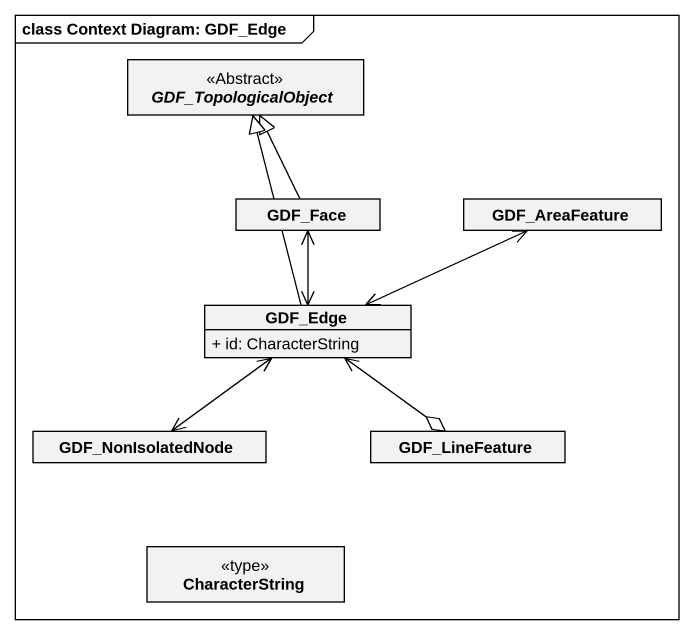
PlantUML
@startuml
mainframe class Context Diagram: GDF_Edge
hide circle
hide empty members
skinparam classAttributeIconSize 0
abstract class GDF_TopologicalObject <<Abstract>>
class GDF_Face
class GDF_AreaFeature
class GDF_Edge {
  + id: CharacterString
}
class GDF_NonIsolatedNode
class GDF_LineFeature
class CharacterString <<type>>
GDF_Face -up-|> GDF_TopologicalObject
GDF_Face <--> GDF_Edge
GDF_AreaFeature <-left-> GDF_Edge
GDF_Edge -up-|> GDF_TopologicalObject
GDF_Edge <--> GDF_NonIsolatedNode
GDF_LineFeature o-up-> GDF_Edge
@enduml
